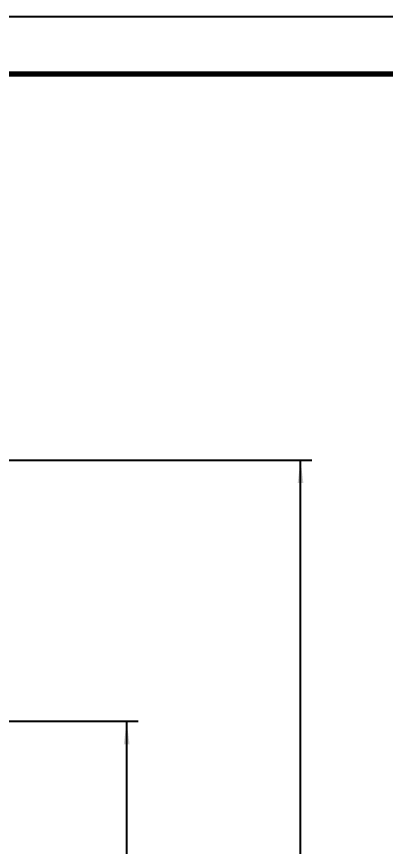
# Model space of a CAD drawing. Header units: millimetres. Extents: x -5940 to 5940, y -8410 to 8410.
# Drawn here: x -1734 to -448, y 5514 to 8410 of the extents above; entities that cross this region are included whole.
import ezdxf

# ---------------------------------------------------------------- set-up
doc = ezdxf.new("R2010")
doc.units = ezdxf.units.MM
for name, color, linetype, lineweight in [('CAXA0', 7, 'Continuous', 70), ('CAXA3', 4, 'Continuous', 25), ('CAXA4', 3, 'Continuous', 25)]:
    doc.layers.add(name, color=color, linetype=linetype, lineweight=lineweight)
doc.styles.add('机械', font='txt', dxfattribs={"width": 0.667, "bigfont": 'gbcbig.shx'})
doc.dimstyles.new('机械(5)', dxfattribs={"dimscale": 20, "dimtxt": 5, "dimasz": 4, "dimexe": 2, "dimexo": 0, "dimtad": 1, "dimdec": 1, "dimdsep": 46, "dimtxsty": '机械', "dimcen": 0, "dimdle": 5, "dimclrd": 256, "dimclre": 256, "dimclrt": 3, "dimazin": 2, "dimtfac": 1, "dimtdec": 3, "dimtmove": 0, "dimatfit": 3, "dimfxl": 0, "dimtolj": 1, "dimtzin": 0, "dimarcsym": 0})

# ---------------------------------------------------------------- blocks, each defined once
blk = doc.blocks.new('CAXBLOCK25', base_point=(5740, -8210))
at = {"layer": 'CAXA0', "linetype": 'Continuous', "lineweight": 70}
blk.add_line((-5440, 8210), (5740, 8210), dxfattribs=at)
at = {"layer": 'CAXA3', "linetype": 'Continuous', "lineweight": 25}
blk.add_line((-5940, 8410), (5940, 8410), dxfattribs=at)
blk = doc.blocks.new('*D441')
at = {"layer": 'CAXA4', "linetype": 'Continuous', "lineweight": 25}
for points in [[(-1350.4, 5951), (-1360.4, 5871), (-1340.4, 5871)], [(-1350.4, 1901), (-1360.4, 1981), (-1340.4, 1981)]]:
    blk.add_hatch(color=131, dxfattribs=at).paths.add_polyline_path(points, flags=0)
at = {"layer": 'CAXA4', "color": 131, "linetype": 'Continuous', "lineweight": 25}
for p, q in [((-2173.5, 5951), (-1310.4, 5951)), ((-1350.4, 5951), (-1350.4, 1901)), ((-2173.5, 1901), (-1310.4, 1901))]:
    blk.add_line(p, q, dxfattribs=at)
at = {"layer": 'CAXA4', "color": 3, "linetype": 'Continuous', "lineweight": 25, "insert": (-1474, 3818.1), "char_height": 100, "attachment_point": 1, "rotation": 90, "style": '机械'}
blk.add_mtext('4050', dxfattribs=at)
blk = doc.blocks.new('*D442')
at = {"layer": 'CAXA4', "linetype": 'Continuous', "lineweight": 25}
for points in [[(-744.3, 6862), (-734.3, 6782), (-754.3, 6782)], [(-744.3, 85), (-734.3, 165), (-754.3, 165)]]:
    blk.add_hatch(color=131, dxfattribs=at).paths.add_polyline_path(points, flags=0)
at = {"layer": 'CAXA4', "color": 131, "linetype": 'Continuous', "lineweight": 25}
for p, q in [((-2924.5, 6862), (-704.3, 6862)), ((-744.3, 85), (-744.3, 6862)), ((-1769, 85), (-704.3, 85))]:
    blk.add_line(p, q, dxfattribs=at)
at = {"layer": 'CAXA4', "color": 3, "linetype": 'Continuous', "lineweight": 25, "insert": (-867.9, 3363.2), "char_height": 100, "attachment_point": 1, "rotation": 90, "style": '机械'}
blk.add_mtext('6777', dxfattribs=at)

msp = doc.modelspace()

# ---------------------------------------------------------------- block references
at = {"layer": 'CAXA0'}
msp.add_blockref('CAXBLOCK25', (5740, -8210), dxfattribs=at)

# ---------------------------------------------------------------- dimensions: what is measured, and where the dimension line sits
at = {"layer": 'CAXA4'}
for base, p1, p2, text, picture, middle in [((-744.25, 3473.48), (-1769.01, 84.98), (-2924.46, 6861.98), '6777', '*D442', (-806.75, 3473.48)), ((-1350.43, 3925.98), (-2173.46, 5950.98), (-2173.46, 1900.98), '4050', '*D441', (-1412.93, 3925.98))]:
    dim = msp.add_linear_dim(base=base, p1=p1, p2=p2, angle=90, text=text, dimstyle='机械(5)', dxfattribs=at)
    dim.commit()
    dim.dimension.update_dxf_attribs({"geometry": picture, "text_midpoint": middle})

doc.saveas('drawing.dxf')
